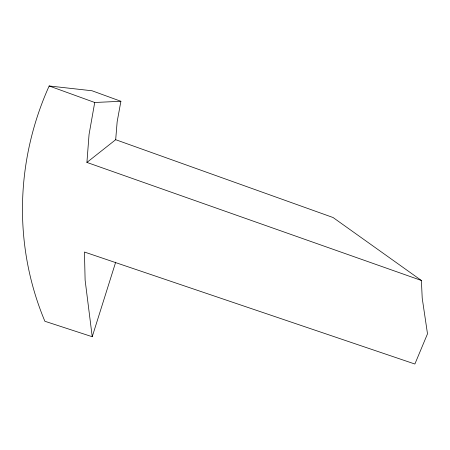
<?xml version="1.0" encoding="UTF-8"?>
<svg xmlns="http://www.w3.org/2000/svg" width="450" height="450" viewBox="0 0 450 450"><rect width="100%" height="100%" fill="white"/><g stroke="black" fill="none" stroke-linecap="round" stroke-linejoin="round"><path stroke-width="0.67" d="M86.918 162.428L89.055 134.477L94.719 102.487L120.892 101.284L117.157 121.736L115.684 139.697L86.918 162.428L421.391 280.474L422.218 298.176L427.5 333.821L414.877 364.027L84.448 252.028L85.117 280.148L92.228 336.724L44.882 321.272A299.526 289.935 -45 0 1 49.163 85.972L92.025 90.765L120.892 101.284M92.228 336.724L115.689 262.17M115.684 139.697L333.062 217.519L421.391 280.474M49.163 85.972L94.719 102.487"/></g></svg>
